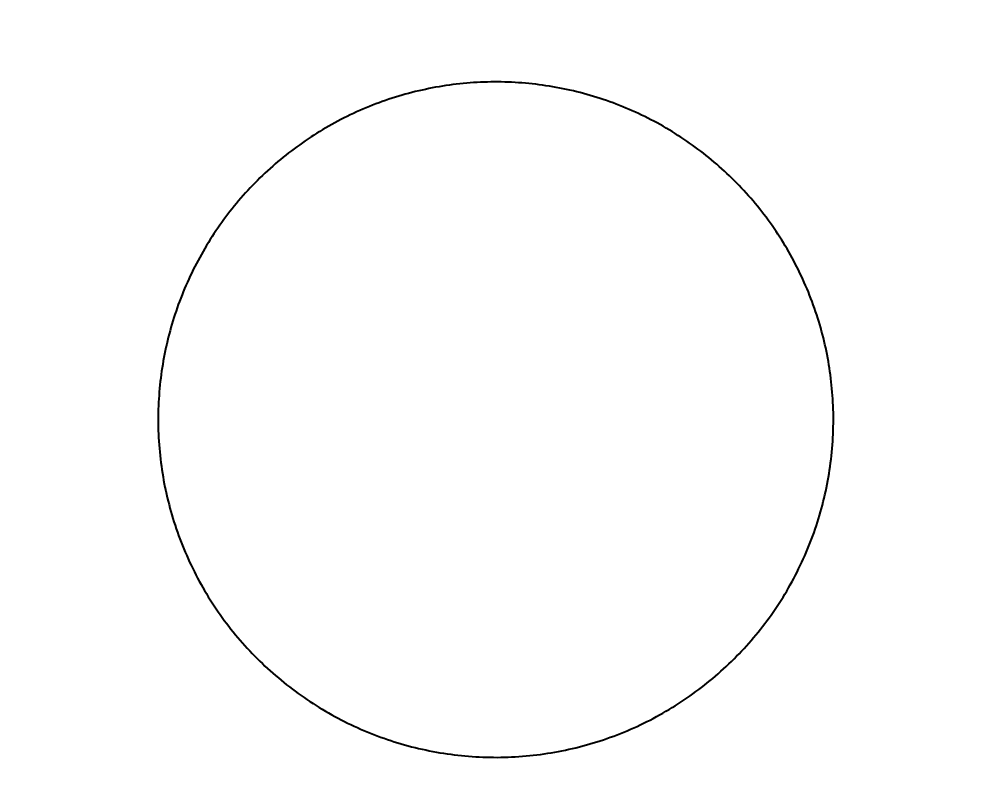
# Model space of a CAD drawing. Extents: x 0 to 420, y 0 to 297.
# Drawn here: x 119.21 to 124.89, y 153.55 to 158.08 of the extents above; entities that cross this region are included whole.
import ezdxf
from ezdxf.enums import TextEntityAlignment as Align

# ---------------------------------------------------------------- set-up
doc = ezdxf.new("R2010")
doc.units = 0
doc.header["$LTSCALE"] = 23.1
doc.layers.add('10000_FRONT', color=7, linetype='CONTINUOUS')
doc.layers.add('10100_DIM_FRONT', color=7, linetype='CONTINUOUS')
doc.dimstyles.get("Standard").update_dxf_attribs({"dimtxt": 2.5, "dimasz": 2.5, "dimexe": 1.25, "dimexo": 0.625, "dimtad": 1, "dimcen": 2.5, "dimazin": 3, "dimtfac": 1, "dimtmove": 0, "dimatfit": 3})

# ---------------------------------------------------------------- blocks, each defined once
blk = doc.blocks.new('*D0')
at = {"layer": '10100_DIM_FRONT', "linetype": 'CONTINUOUS'}
for p, q in [((147.4005, 192.5601), (147.4005, 130.0621)), ((103.9005, 151.5111), (103.9005, 130.0621)), ((103.9005, 132.0621), (125.6505, 132.0621)), ((147.4005, 132.0621), (125.6505, 132.0621))]:
    blk.add_line(p, q, dxfattribs=at)
for points in [[(107.4005, 132.5621), (103.9005, 132.0621), (107.4005, 131.5621)], [(143.9005, 131.5621), (147.4005, 132.0621), (143.9005, 132.5621)]]:
    blk.add_solid(points, dxfattribs=at)
blk.add_text('43,5', height=3.5, dxfattribs=at).set_placement((121.6172, 132.9371), (131.3672, 132.9371), align=Align.FIT)
blk = doc.blocks.new('*D1')
at = {"layer": '10100_DIM_FRONT', "linetype": 'CONTINUOUS'}
for p, q in [((111.900486, 192.560113), (111.900486, 137.865388)), ((147.400486, 192.560113), (147.400486, 137.865388)), ((111.900486, 139.865388), (129.650486, 139.865388)), ((147.400486, 139.865388), (129.650486, 139.865388))]:
    blk.add_line(p, q, dxfattribs=at)
for points in [[(115.400486, 140.365388), (111.900486, 139.865388), (115.400486, 139.365388)], [(143.900486, 139.365388), (147.400486, 139.865388), (143.900486, 140.365388)]]:
    blk.add_solid(points, dxfattribs=at)
blk.add_text('35,5', height=3.5, dxfattribs=at).set_placement((125.819828, 140.740388), (135.319828, 140.740388), align=Align.FIT)

msp = doc.modelspace()

# ---------------------------------------------------------------- linework, layer by layer
at = {"layer": '10000_FRONT', "color": 7, "linetype": 'CONTINUOUS'}
for points in [[(124.0305, 155.7111), (124.0304, 155.7317), (124.0301, 155.7522), (124.0295, 155.7727), (124.0288, 155.7932), (124.0279, 155.8136), (124.0267, 155.834), (124.0253, 155.8543), (124.0238, 155.8746), (124.022, 155.8949), (124.02, 155.9152), (124.0179, 155.9354), (124.0155, 155.9556), (124.0129, 155.9757), (124.0101, 155.9958), (124.0071, 156.0159), (124.0039, 156.0359), (124.0005, 156.056), (123.9969, 156.0759), (123.9931, 156.0959), (123.9891, 156.1158), (123.9849, 156.1357), (123.9805, 156.1555), (123.9759, 156.1753), (123.9711, 156.1951), (123.966, 156.2148), (123.9608, 156.2345), (123.9554, 156.2542), (123.9497, 156.2738), (123.9439, 156.2934), (123.9378, 156.313), (123.9315, 156.3325), (123.9251, 156.352), (123.9184, 156.3714), (123.9115, 156.3908), (123.9044, 156.4101), (123.8971, 156.4293), (123.8896, 156.4484), (123.882, 156.4674), (123.8742, 156.4863), (123.8661, 156.5051), (123.8579, 156.5238), (123.8496, 156.5424), (123.841, 156.5608), (123.8322, 156.5792), (123.8233, 156.5975), (123.8142, 156.6157), (123.8049, 156.6338), (123.7954, 156.6518), (123.7858, 156.6697), (123.776, 156.6874), (123.7659, 156.7051), (123.7558, 156.7227), (123.7454, 156.7402), (123.7348, 156.7576), (123.7241, 156.7749), (123.7132, 156.7921), (123.7021, 156.8092), (123.6908, 156.8262), (123.6793, 156.8431), (123.6677, 156.8599), (123.6559, 156.8765), (123.6438, 156.8931), (123.6316, 156.9096), (123.6192, 156.926), (123.6066, 156.9423), (123.5939, 156.9585), (123.5809, 156.9745), (123.5678, 156.9904), (123.5546, 157.0062), (123.5412, 157.0218), (123.5277, 157.0372), (123.514, 157.0525), (123.5002, 157.0676), (123.4863, 157.0825), (123.4722, 157.0973), (123.4579, 157.112), (123.4436, 157.1265), (123.4291, 157.1408), (123.4144, 157.155), (123.3997, 157.169), (123.3847, 157.1829), (123.3697, 157.1966), (123.3545, 157.2102), (123.3392, 157.2236), (123.3237, 157.2368), (123.3081, 157.2499), (123.2923, 157.2628), (123.2764, 157.2756), (123.2604, 157.2883), (123.2442, 157.3007), (123.2279, 157.313), (123.2115, 157.3252), (123.1949, 157.3372), (123.1782, 157.349), (123.1613, 157.3607), (123.1443, 157.3723), (123.1272, 157.3836), (123.1099, 157.3948), (123.0924, 157.4059), (123.0748, 157.4168), (123.0572, 157.4275), (123.0394, 157.4379), (123.0216, 157.4482), (123.0037, 157.4583), (122.9857, 157.4682), (122.9676, 157.4779), (122.9494, 157.4875), (122.9312, 157.4968), (122.9129, 157.5059), (122.8945, 157.5148), (122.876, 157.5236), (122.8574, 157.5321), (122.8388, 157.5405), (122.8201, 157.5486), (122.8013, 157.5566), (122.7824, 157.5644), (122.7635, 157.572), (122.7445, 157.5793), (122.7254, 157.5865), (122.7062, 157.5935), (122.6869, 157.6003), (122.6676, 157.607), (122.6481, 157.6134), (122.6286, 157.6196), (122.6091, 157.6256), (122.5894, 157.6315), (122.5697, 157.6371), (122.5498, 157.6425), (122.5299, 157.6478), (122.5099, 157.6528), (122.4899, 157.6577), (122.4697, 157.6623), (122.4495, 157.6667), (122.4292, 157.671), (122.409, 157.675), (122.3887, 157.6788), (122.3684, 157.6823), (122.3482, 157.6857), (122.3279, 157.6889), (122.3075, 157.6918), (122.2872, 157.6945), (122.2669, 157.697), (122.2466, 157.6994), (122.2262, 157.7015), (122.2058, 157.7034), (122.1855, 157.7051), (122.1651, 157.7065), (122.1447, 157.7078), (122.1243, 157.7089), (122.1039, 157.7097), (122.0835, 157.7104), (122.0631, 157.7108), (122.0426, 157.7111), (122.0222, 157.7111), (122.0017, 157.7109), (121.9812, 157.7105), (121.9608, 157.7099), (121.9403, 157.7091), (121.9198, 157.7081), (121.8993, 157.7068), (121.8788, 157.7054), (121.8582, 157.7037), (121.8377, 157.7018), (121.8171, 157.6997), (121.7966, 157.6974), (121.776, 157.6949), (121.7555, 157.6921), (121.7351, 157.6892), (121.7147, 157.686), (121.6944, 157.6827), (121.6741, 157.6791), (121.654, 157.6753), (121.6338, 157.6714), (121.6138, 157.6672), (121.5937, 157.6628), (121.5738, 157.6583), (121.5539, 157.6535), (121.5341, 157.6485), (121.5143, 157.6434), (121.4946, 157.638), (121.475, 157.6324), (121.4554, 157.6266), (121.4358, 157.6207), (121.4164, 157.6145), (121.397, 157.6081), (121.3776, 157.6016), (121.3583, 157.5948), (121.3391, 157.5878), (121.3199, 157.5806), (121.3008, 157.5733), (121.2818, 157.5657), (121.2628, 157.5579), (121.2439, 157.5499), (121.225, 157.5417), (121.2062, 157.5334), (121.1875, 157.5248), (121.1688, 157.516), (121.1502, 157.5069), (121.1317, 157.4977)], [(121.1317, 157.4977), (121.1133, 157.4884), (121.095, 157.4788), (121.0769, 157.4691), (121.0588, 157.4592), (121.0409, 157.4491), (121.0232, 157.4389), (121.0055, 157.4285), (120.988, 157.4179), (120.9706, 157.4072), (120.9533, 157.3963), (120.9362, 157.3852), (120.9192, 157.3739), (120.9022, 157.3625), (120.8855, 157.3509), (120.8688, 157.3391), (120.8523, 157.3272), (120.8358, 157.3151), (120.8195, 157.3029), (120.8034, 157.2904), (120.7873, 157.2778), (120.7714, 157.2651), (120.7556, 157.2521), (120.7399, 157.239), (120.7244, 157.2257), (120.7089, 157.2123), (120.6936, 157.1987), (120.6784, 157.1849), (120.6634, 157.1709), (120.6485, 157.1568), (120.6337, 157.1425), (120.619, 157.128), (120.6044, 157.1134), (120.5901, 157.0986), (120.5758, 157.0837), (120.5618, 157.0686), (120.5479, 157.0535), (120.5343, 157.0382), (120.5208, 157.0228), (120.5074, 157.0073), (120.4943, 156.9916), (120.4813, 156.9759), (120.4684, 156.96), (120.4558, 156.944), (120.4433, 156.9279), (120.431, 156.9117), (120.4188, 156.8954), (120.4069, 156.8789), (120.395, 156.8623), (120.3834, 156.8456), (120.372, 156.8288), (120.3607, 156.8119), (120.3495, 156.7948), (120.3386, 156.7777), (120.3278, 156.7604), (120.3172, 156.743), (120.3068, 156.7254), (120.2965, 156.7078), (120.2864, 156.69), (120.2765, 156.6721), (120.2668, 156.6541), (120.2572, 156.636), (120.2478, 156.6178), (120.2386, 156.5994), (120.2295, 156.5809), (120.2207, 156.5623), (120.212, 156.5436), (120.2035, 156.5249), (120.1953, 156.5061), (120.1872, 156.4873), (120.1794, 156.4684), (120.1718, 156.4494), (120.1643, 156.4304), (120.1571, 156.4113), (120.15, 156.3922), (120.1432, 156.373), (120.1366, 156.3538), (120.1301, 156.3345), (120.1239, 156.3151), (120.1179, 156.2957), (120.112, 156.2762), (120.1064, 156.2567), (120.1009, 156.2372), (120.0957, 156.2175), (120.0906, 156.1978), (120.0858, 156.1781), (120.0811, 156.1583), (120.0767, 156.1385), (120.0724, 156.1186), (120.0684, 156.0986), (120.0645, 156.0786), (120.0609, 156.0585), (120.0574, 156.0384), (120.0542, 156.0182), (120.0512, 155.998), (120.0483, 155.9777), (120.0457, 155.9573), (120.0433, 155.9369), (120.041, 155.9165), (120.039, 155.896), (120.0372, 155.8755), (120.0357, 155.855), (120.0343, 155.8345), (120.0331, 155.8139), (120.0322, 155.7934), (120.0314, 155.7728), (120.0309, 155.7523), (120.0306, 155.7317), (120.0305, 155.7111)], [(120.0305, 155.7111), (120.0306, 155.6897), (120.031, 155.6683), (120.0315, 155.647), (120.0323, 155.6257), (120.0334, 155.6045), (120.0346, 155.5833), (120.0361, 155.5621), (120.0378, 155.5409), (120.0397, 155.5198), (120.0418, 155.4988), (120.0442, 155.4778), (120.0468, 155.4568), (120.0495, 155.4358), (120.0526, 155.4149), (120.0558, 155.394), (120.0593, 155.3732), (120.0629, 155.3524), (120.0668, 155.3316), (120.0709, 155.3109), (120.0753, 155.2902), (120.0798, 155.2696), (120.0846, 155.249), (120.0896, 155.2284), (120.0948, 155.2078), (120.1003, 155.1873), (120.1059, 155.1669), (120.1118, 155.1464), (120.118, 155.1261), (120.1243, 155.1057), (120.1309, 155.0854), (120.1377, 155.0651), (120.1447, 155.0449), (120.1519, 155.0247), (120.1594, 155.0047), (120.167, 154.9848), (120.1749, 154.965), (120.1829, 154.9452), (120.1912, 154.9256), (120.1996, 154.9061), (120.2083, 154.8868), (120.2171, 154.8675), (120.2262, 154.8483), (120.2354, 154.8293), (120.2449, 154.8103), (120.2545, 154.7915), (120.2643, 154.7728), (120.2743, 154.7541), (120.2846, 154.7356), (120.295, 154.7172), (120.3056, 154.6989), (120.3164, 154.6807), (120.3274, 154.6626), (120.3386, 154.6447), (120.3499, 154.6268), (120.3615, 154.609), (120.3733, 154.5914), (120.3853, 154.5738), (120.3975, 154.5564), (120.4099, 154.5391), (120.4225, 154.5219), (120.4353, 154.5048), (120.4482, 154.4878), (120.4614, 154.4709), (120.4748, 154.4541), (120.4884, 154.4375), (120.5021, 154.4211), (120.516, 154.4048), (120.53, 154.3887), (120.5442, 154.3728), (120.5586, 154.357), (120.5731, 154.3415), (120.5877, 154.326), (120.6025, 154.3108), (120.6175, 154.2957), (120.6326, 154.2808), (120.6478, 154.2661), (120.6632, 154.2515), (120.6787, 154.2371), (120.6944, 154.2228), (120.7103, 154.2088), (120.7263, 154.1949), (120.7424, 154.1811), (120.7587, 154.1675), (120.7751, 154.1541), (120.7917, 154.1409), (120.8085, 154.1278), (120.8254, 154.115), (120.8424, 154.1022), (120.8596, 154.0897), (120.877, 154.0773), (120.8945, 154.0651), (120.9121, 154.053), (120.9299, 154.0412), (120.9479, 154.0295), (120.966, 154.0179), (120.9843, 154.0066), (121.0027, 153.9955), (121.0211, 153.9845), (121.0397, 153.9738), (121.0584, 153.9633), (121.0771, 153.953), (121.0959, 153.9429), (121.1148, 153.9331), (121.1338, 153.9234), (121.1529, 153.914), (121.1721, 153.9047), (121.1913, 153.8957), (121.2107, 153.8869), (121.2301, 153.8783), (121.2496, 153.8699), (121.2692, 153.8617), (121.2889, 153.8537), (121.3087, 153.8459), (121.3285, 153.8383), (121.3484, 153.831), (121.3685, 153.8238), (121.3886, 153.8169), (121.4088, 153.8102), (121.4291, 153.8037), (121.4494, 153.7974), (121.4699, 153.7913), (121.4904, 153.7854), (121.5111, 153.7797), (121.5318, 153.7743), (121.5526, 153.769), (121.5735, 153.764), (121.5945, 153.7592), (121.6155, 153.7546), (121.6366, 153.7503), (121.6577, 153.7462), (121.6788, 153.7423), (121.6999, 153.7386), (121.721, 153.7352), (121.7422, 153.732), (121.7633, 153.7291), (121.7845, 153.7263), (121.8057, 153.7238), (121.8268, 153.7216), (121.848, 153.7195), (121.8692, 153.7177), (121.8904, 153.7161), (121.9117, 153.7147), (121.9329, 153.7135), (121.9541, 153.7126), (121.9754, 153.7119), (121.9966, 153.7114), (122.0179, 153.7112), (122.0392, 153.7111), (122.0605, 153.7113), (122.0818, 153.7118), (122.1031, 153.7124), (122.1245, 153.7133), (122.1458, 153.7144), (122.1671, 153.7158), (122.1885, 153.7173), (122.2099, 153.7192), (122.2313, 153.7212), (122.2527, 153.7235), (122.2741, 153.726), (122.2954, 153.7287), (122.3167, 153.7317), (122.338, 153.7349), (122.3592, 153.7383), (122.3803, 153.7419), (122.4013, 153.7458), (122.4223, 153.7499), (122.4432, 153.7542), (122.464, 153.7587), (122.4848, 153.7634), (122.5055, 153.7683), (122.5261, 153.7735), (122.5467, 153.7789), (122.5672, 153.7845), (122.5877, 153.7903), (122.6081, 153.7963), (122.6284, 153.8025), (122.6486, 153.809), (122.6688, 153.8157), (122.6889, 153.8226), (122.709, 153.8297), (122.729, 153.837), (122.7489, 153.8446), (122.7688, 153.8524), (122.7886, 153.8603), (122.8083, 153.8685), (122.8279, 153.877), (122.8475, 153.8856), (122.8671, 153.8945), (122.8865, 153.9036), (122.9059, 153.9129), (122.9252, 153.9224), (122.9444, 153.9322), (122.9634, 153.9421), (122.9823, 153.9522), (123.0011, 153.9624), (123.0197, 153.9729), (123.0382, 153.9836), (123.0566, 153.9944), (123.0748, 154.0054)], [(123.0748, 154.0054), (123.0929, 154.0166), (123.1108, 154.028), (123.1287, 154.0396), (123.1464, 154.0513), (123.1639, 154.0633), (123.1813, 154.0754), (123.1986, 154.0877), (123.2158, 154.1002), (123.2328, 154.1128), (123.2497, 154.1257), (123.2665, 154.1387), (123.2831, 154.1519), (123.2996, 154.1653), (123.3159, 154.1789), (123.3322, 154.1927), (123.3483, 154.2066), (123.3642, 154.2207), (123.38, 154.235), (123.3957, 154.2495), (123.4113, 154.2642), (123.4267, 154.2791), (123.442, 154.2942), (123.4571, 154.3094), (123.472, 154.3248), (123.4868, 154.3403), (123.5014, 154.356), (123.5158, 154.3718), (123.53, 154.3877), (123.544, 154.4038), (123.5578, 154.4199), (123.5714, 154.4363), (123.5849, 154.4527), (123.5982, 154.4693), (123.6113, 154.486), (123.6242, 154.5028), (123.6369, 154.5197), (123.6494, 154.5368), (123.6618, 154.554), (123.6739, 154.5713), (123.6859, 154.5888), (123.6977, 154.6064), (123.7093, 154.6241), (123.7207, 154.6419), (123.732, 154.6599), (123.743, 154.678), (123.7539, 154.6962), (123.7646, 154.7146), (123.7751, 154.7331), (123.7854, 154.7517), (123.7955, 154.7704), (123.8054, 154.7893), (123.8152, 154.8083), (123.8247, 154.8274), (123.8341, 154.8467), (123.8432, 154.8661), (123.8522, 154.8856), (123.8609, 154.9051), (123.8694, 154.9246), (123.8776, 154.9443), (123.8857, 154.964), (123.8935, 154.9837), (123.9011, 155.0036), (123.9085, 155.0234), (123.9157, 155.0434), (123.9227, 155.0634), (123.9294, 155.0835), (123.936, 155.1036), (123.9423, 155.1238), (123.9484, 155.144), (123.9543, 155.1643), (123.9599, 155.1847), (123.9654, 155.2051), (123.9706, 155.2256), (123.9757, 155.2461), (123.9805, 155.2667), (123.9851, 155.2874), (123.9895, 155.3081), (123.9936, 155.3289), (123.9976, 155.3498), (124.0013, 155.3707), (124.0048, 155.3916), (124.0081, 155.4127), (124.0112, 155.4337), (124.014, 155.4549), (124.0167, 155.4761), (124.0191, 155.4974), (124.0212, 155.5187), (124.0232, 155.54), (124.0249, 155.5614), (124.0264, 155.5827), (124.0276, 155.6041), (124.0287, 155.6255), (124.0295, 155.6469), (124.03, 155.6683), (124.0304, 155.6897), (124.0305, 155.7111)]]:
    msp.add_lwpolyline(points, dxfattribs=at)

# ---------------------------------------------------------------- dimensions: what is measured, and where the dimension line sits
at = {"layer": '10100_DIM_FRONT', "linetype": 'CONTINUOUS'}
for base, p1, picture, middle in [((147.4005, 132.0621), (103.9005, 151.5111), '*D0', (126.4922, 134.6871)), ((147.4005, 139.8654), (111.9005, 192.5601), '*D1', (130.5698, 142.4904))]:
    dim = msp.add_linear_dim(base=base, p1=p1, p2=(147.4005, 192.5601), dimstyle='Standard', dxfattribs=at)
    dim.commit()
    dim.dimension.update_dxf_attribs({"geometry": picture, "text_midpoint": middle, "dimtype": 128})

doc.saveas('drawing.dxf')
